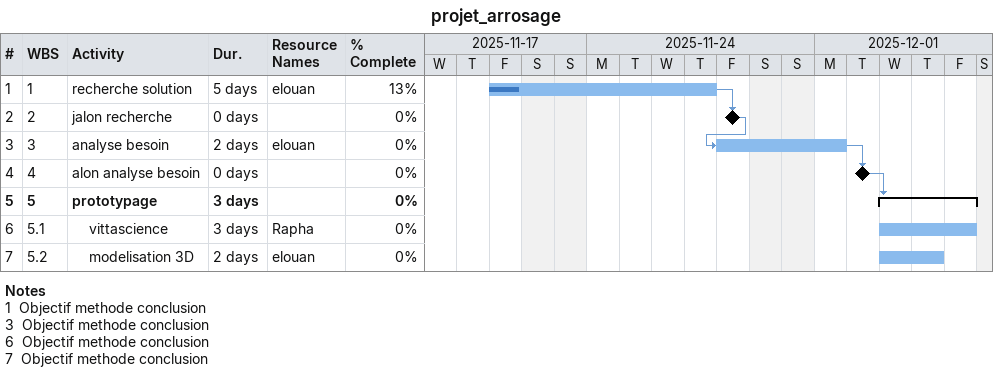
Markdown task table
projet_arrosage

| ID | WBS | Task | Duration | Start | Finish | Predecessors | Resources | % complete |
|---|---|---|---|---|---|---|---|---|
| 1 | 1 | recherche solution | 5d | 2025-11-21 | 2025-11-27 |  | elouan | 13 |
| 2 | 2 | jalon recherche | 0d | 2025-11-28 | 2025-11-28 | 1 |  | 0 |
| 3 | 3 | analyse besoin | 2d | 2025-11-28 | 2025-12-01 | 2 | elouan | 0 |
| 4 | 4 | alon analyse besoin | 0d | 2025-12-02 | 2025-12-02 | 3 |  | 0 |
| 5 | 5 | **prototypage** | 3d | 2025-12-03 | 2025-12-05 | 4 |  | 0 |
| 6 | 5.1 | vittascience | 3d | 2025-12-03 | 2025-12-05 |  | Rapha | 0 |
| 7 | 5.2 | modelisation 3D | 2d | 2025-12-03 | 2025-12-04 |  | elouan | 0 |

Notes
- 1: Objectif methode conclusion
- 3: Objectif methode conclusion
- 6: Objectif methode conclusion
- 7: Objectif methode conclusion
